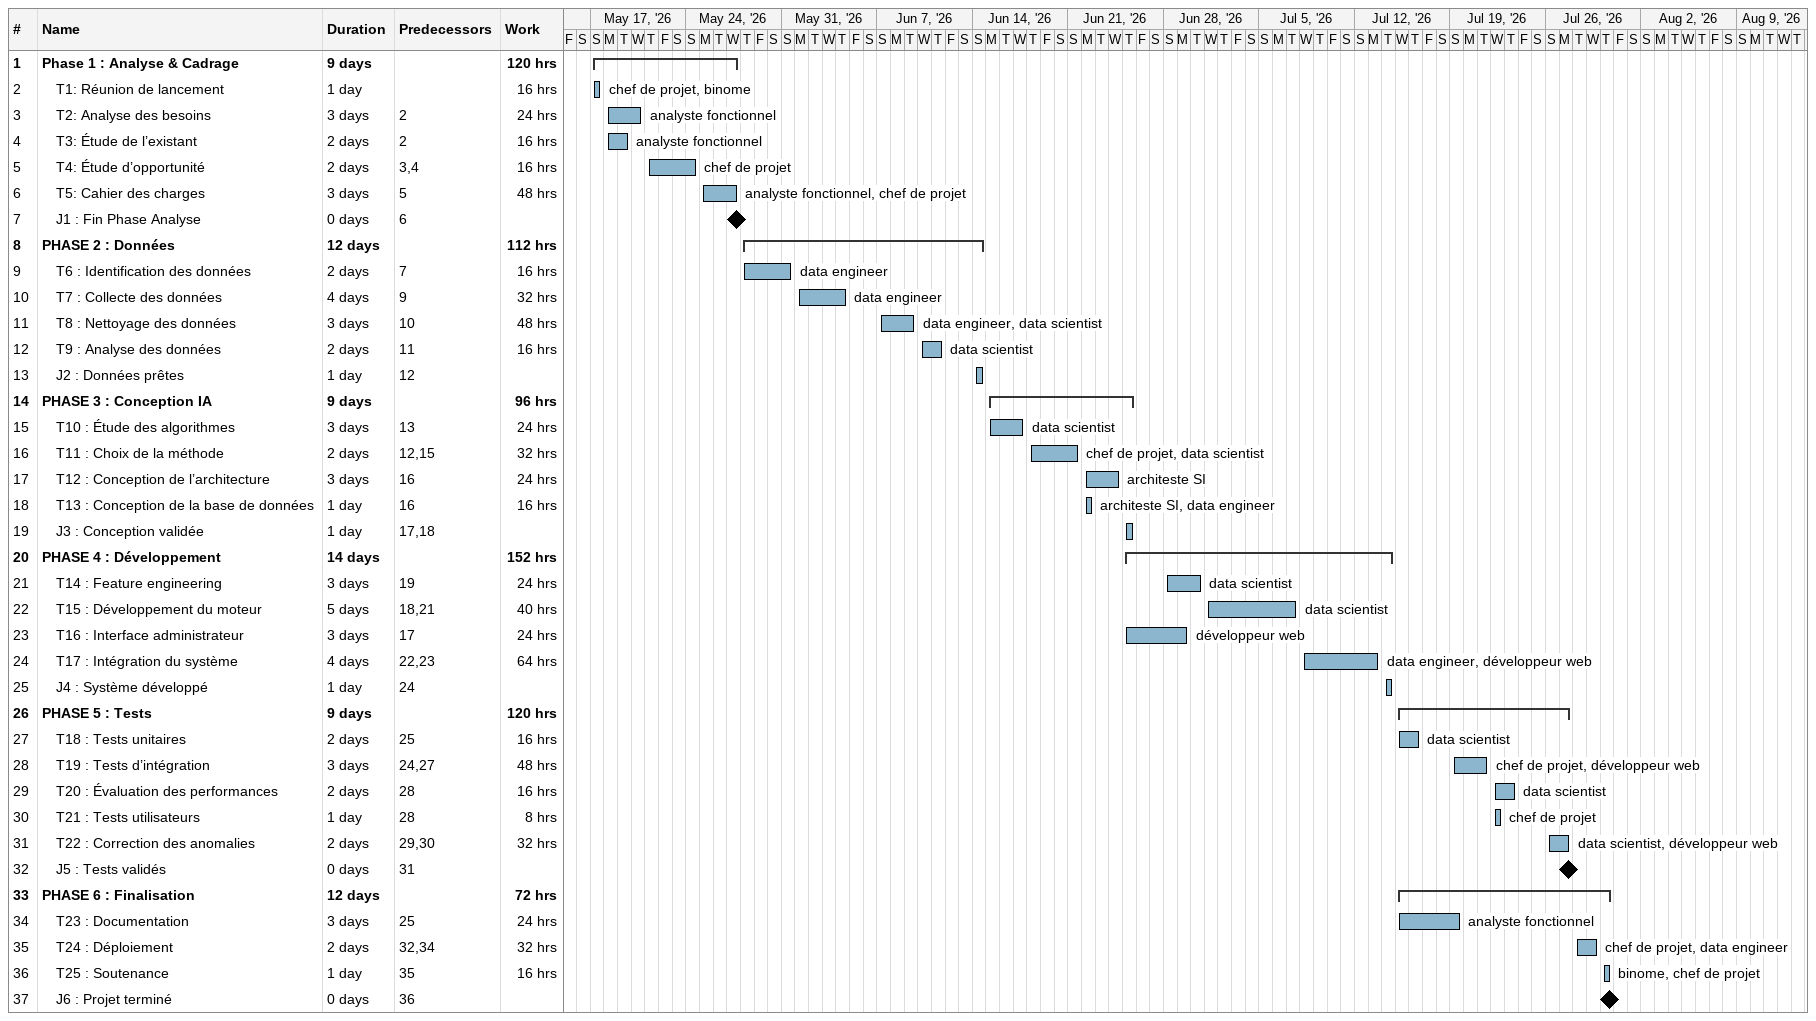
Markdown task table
| ID | Level | Task | Duration | Start | Finish | Predecessors | Resources | Work (h) |
|---|---|---|---|---|---|---|---|---|
| 1 | 1 | **Phase 1 : Analyse & Cadrage** | 9d | 2026-05-17 | 2026-05-27 |  |  | 120 |
| 2 | 2 | T1: Réunion de lancement | 1d | 2026-05-17 | 2026-05-17 |  | chef de projet, binome | 16 |
| 3 | 2 | T2: Analyse des besoins | 3d | 2026-05-18 | 2026-05-20 | 2 | analyste fonctionnel | 24 |
| 4 | 2 | T3: Étude de l’existant | 2d | 2026-05-18 | 2026-05-19 | 2 | analyste fonctionnel | 16 |
| 5 | 2 | T4: Étude d’opportunité | 2d | 2026-05-21 | 2026-05-24 | 3, 4 | chef de projet | 16 |
| 6 | 2 | T5: Cahier des charges | 3d | 2026-05-25 | 2026-05-27 | 5 | analyste fonctionnel, chef de projet | 48 |
| 7 | 2 | J1 : Fin Phase Analyse | 0d | 2026-05-27 | 2026-05-27 | 6 |  |  |
| 8 | 1 | **PHASE 2 : Données** | 12d | 2026-05-28 | 2026-06-14 |  |  | 112 |
| 9 | 2 | T6 : Identification des données | 2d | 2026-05-28 | 2026-05-31 | 7 | data engineer | 16 |
| 10 | 2 | T7 : Collecte des données | 4d | 2026-06-01 | 2026-06-04 | 9 | data engineer | 32 |
| 11 | 2 | T8 : Nettoyage des données | 3d | 2026-06-07 | 2026-06-09 | 10 | data engineer, data scientist | 48 |
| 12 | 2 | T9 : Analyse des données | 2d | 2026-06-10 | 2026-06-11 | 11 | data scientist | 16 |
| 13 | 2 | J2 : Données prêtes | 1d | 2026-06-14 | 2026-06-14 | 12 |  |  |
| 14 | 1 | **PHASE 3 : Conception IA** | 9d | 2026-06-15 | 2026-06-25 |  |  | 96 |
| 15 | 2 | T10 : Étude des algorithmes | 3d | 2026-06-15 | 2026-06-17 | 13 | data scientist | 24 |
| 16 | 2 | T11 : Choix de la méthode | 2d | 2026-06-18 | 2026-06-21 | 12, 15 | chef de projet, data scientist | 32 |
| 17 | 2 | T12 : Conception de l’architecture | 3d | 2026-06-22 | 2026-06-24 | 16 | architeste SI | 24 |
| 18 | 2 | T13 : Conception de la base de données | 1d | 2026-06-22 | 2026-06-22 | 16 | architeste SI, data engineer | 16 |
| 19 | 2 | J3 : Conception validée | 1d | 2026-06-25 | 2026-06-25 | 17, 18 |  |  |
| 20 | 1 | **PHASE 4 : Développement** | 14d | 2026-06-25 | 2026-07-14 |  |  | 152 |
| 21 | 2 | T14 : Feature engineering | 3d | 2026-06-28 | 2026-06-30 | 19 | data scientist | 24 |
| 22 | 2 | T15 : Développement du moteur | 5d | 2026-07-01 | 2026-07-07 | 18, 21 | data scientist | 40 |
| 23 | 2 | T16 : Interface administrateur | 3d | 2026-06-25 | 2026-06-29 | 17 | développeur web | 24 |
| 24 | 2 | T17 : Intégration du système | 4d | 2026-07-08 | 2026-07-13 | 22, 23 | data engineer, développeur web | 64 |
| 25 | 2 | J4 : Système développé | 1d | 2026-07-14 | 2026-07-14 | 24 |  |  |
| 26 | 1 | **PHASE 5 : Tests** | 9d | 2026-07-15 | 2026-07-27 |  |  | 120 |
| 27 | 2 | T18 : Tests unitaires | 2d | 2026-07-15 | 2026-07-16 | 25 | data scientist | 16 |
| 28 | 2 | T19 : Tests d’intégration | 3d | 2026-07-19 | 2026-07-21 | 24, 27 | chef de projet, développeur web | 48 |
| 29 | 2 | T20 : Évaluation des performances | 2d | 2026-07-22 | 2026-07-23 | 28 | data scientist | 16 |
| 30 | 2 | T21 : Tests utilisateurs | 1d | 2026-07-22 | 2026-07-22 | 28 | chef de projet | 8 |
| 31 | 2 | T22 : Correction des anomalies | 2d | 2026-07-26 | 2026-07-27 | 29, 30 | data scientist, développeur web | 32 |
| 32 | 2 | J5 : Tests validés | 0d | 2026-07-27 | 2026-07-27 | 31 |  |  |
| 33 | 1 | **PHASE 6 : Finalisation** | 12d | 2026-07-15 | 2026-07-30 |  |  | 72 |
| 34 | 2 | T23 : Documentation | 3d | 2026-07-15 | 2026-07-19 | 25 | analyste fonctionnel | 24 |
| 35 | 2 | T24 : Déploiement | 2d | 2026-07-28 | 2026-07-29 | 32, 34 | chef de projet, data engineer | 32 |
| 36 | 2 | T25 : Soutenance | 1d | 2026-07-30 | 2026-07-30 | 35 | binome, chef de projet | 16 |
| 37 | 2 | J6 : Projet terminé | 0d | 2026-07-30 | 2026-07-30 | 36 |  |  |
